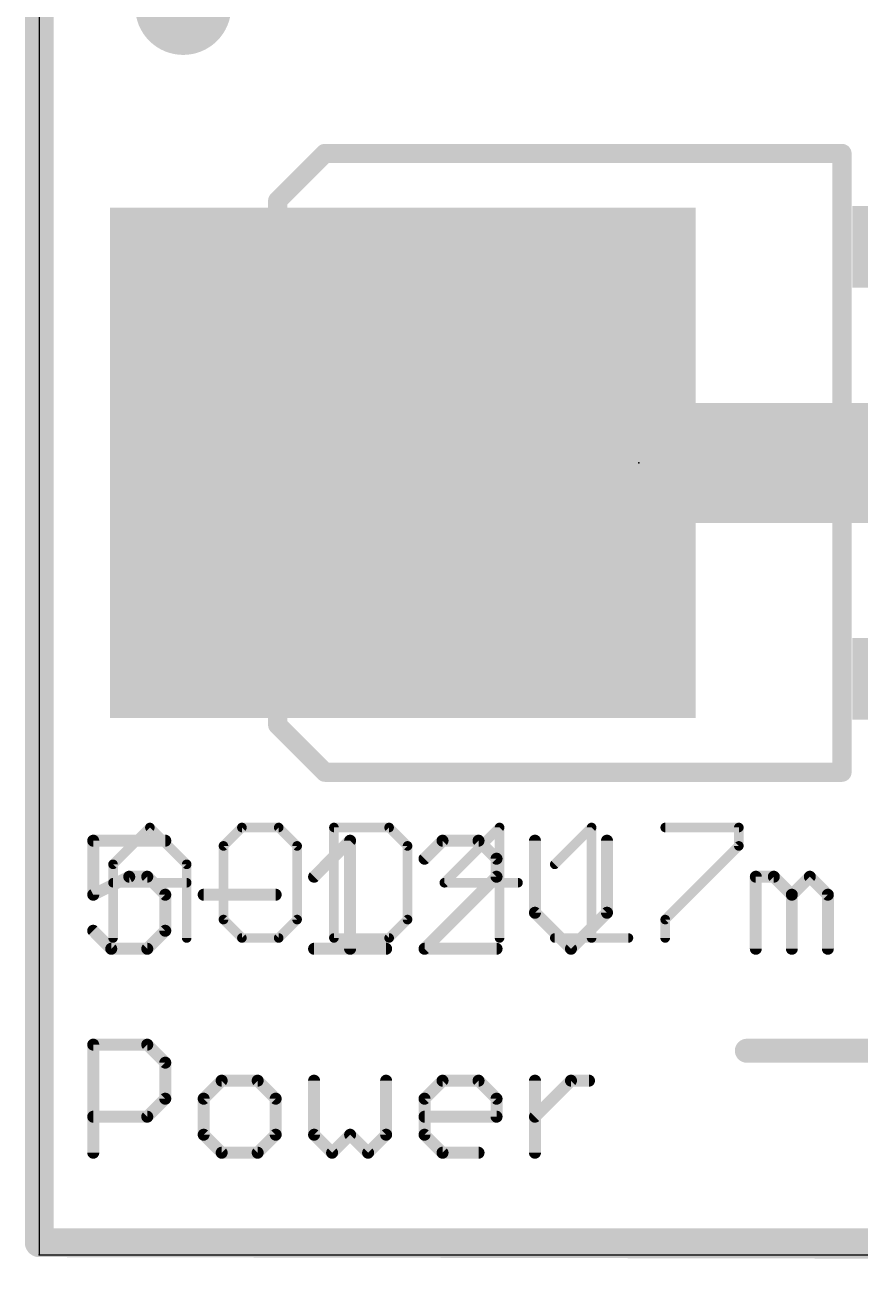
# Model space of a CAD drawing. Extents: x -1.6 to 71.4, y -0.2 to 53.9.
# Drawn here: x -0.15 to 8.69, y -0.15 to 13.02 of the extents above; entities that cross this region are included whole.
import ezdxf

# ---------------------------------------------------------------- set-up
doc = ezdxf.new("R2010")
doc.units = 0
for name, color, linetype in [('1', 12, 'CONTINUOUS'), ('16', 132, 'CONTINUOUS'), ('18', 110, 'CONTINUOUS'), ('20', 53, 'CONTINUOUS'), ('21', 40, 'CONTINUOUS'), ('23', 53, 'CONTINUOUS'), ('27', 253, 'CONTINUOUS'), ('51', 253, 'CONTINUOUS')]:
    doc.layers.add(name, color=color, linetype=linetype)

# ---------------------------------------------------------------- blocks, each defined once
blk = doc.blocks.new('RECT')
blk.add_solid([(-0.5, -0.5), (0.5, -0.5), (-0.5, 0.5), (0.5, 0.5)])
blk = doc.blocks.new('ROUNDV')
at = {"const_width": 0.5}
blk.add_lwpolyline([(0, -0.25, 1), (0, 0.25, 1), (0, -0.25)], format="xyb", dxfattribs=at)

msp = doc.modelspace()

# ---------------------------------------------------------------- linework, layer by layer
at = {"layer": '1'}
for points, const_width in [([(0, 0.127), (0, 53.721)], 0.3048), ([(1.524, 43.561), (1.524, 13.208)], 1.016), ([(3.85, 8.382), (14.351, 8.382)], 1.27), ([(70.739, 0.127), (0, 0.127)], 0.3048)]:
    msp.add_lwpolyline(points, dxfattribs=dict(at, const_width=const_width))
for points, const_width in [([(1.27, 13.208, 1), (1.778, 13.208)], 0.508), ([(3.85, 8.6995, 1), (3.85, 8.0645)], 0.635), ([(0, 0.2032, 1), (0, 0.0508)], 0.1524), ([(-0.0762, 0.127, 1), (0.0762, 0.127)], 0.1524)]:
    msp.add_lwpolyline(points, format="xyb", dxfattribs=dict(at, const_width=const_width))
at = {"layer": '16'}
for points, const_width in [([(0, 0.127), (0, 53.721)], 0.3048), ([(1.524, 13.208), (1.524, 13.716)], 1.016), ([(71.247, 0), (0, 0.127)], 0.3048)]:
    msp.add_lwpolyline(points, dxfattribs=dict(at, const_width=const_width))
for points, const_width in [([(1.27, 13.208, 1), (1.778, 13.208)], 0.508), ([(0.0001, 0.2032, 1), (-0.0001, 0.0508)], 0.1524), ([(-0.0762, 0.127, 1), (0.0762, 0.127)], 0.1524)]:
    msp.add_lwpolyline(points, format="xyb", dxfattribs=dict(at, const_width=const_width))
at = {"layer": '20'}
for p, q in [((0, 53.34), (0, 0)), ((0, 53.34), (0, 0)), ((0, 0), (66.04, 0)), ((0, 0), (66.04, 0))]:
    msp.add_line(p, q, dxfattribs=at)
at = {"layer": '21'}
for points, const_width in [([(2.525, 11.157), (3.025, 11.657)], 0.2032), ([(3.025, 11.657), (8.5, 11.657)], 0.2032), ([(8.5, 11.657), (8.5, 5.107)], 0.2032), ([(2.525, 5.607), (2.525, 11.157)], 0.2032), ([(3.025, 5.107), (2.525, 5.607)], 0.2032), ([(8.5, 5.107), (3.025, 5.107)], 0.2032), ([(1.3342, 4.3825), (0.5715, 4.3825)], 0.127), ([(0.5715, 4.3825), (0.5715, 3.8105)], 0.127), ([(2.9103, 4.0011), (3.2916, 4.3825)], 0.127), ([(3.2916, 4.3825), (3.2916, 3.2385)], 0.127), ([(4.2704, 4.3825), (4.0797, 4.1918)], 0.127), ([(4.6517, 4.3825), (4.2704, 4.3825)], 0.127), ([(4.8423, 4.1918), (4.6517, 4.3825)], 0.127), ([(5.2491, 4.3825), (5.2491, 3.6198)], 0.127), ([(6.0117, 3.6198), (6.0117, 4.3825)], 0.127), ([(4.8423, 4.0011), (4.8423, 4.1918)], 0.127), ([(0.5715, 3.8105), (0.9528, 4.0011)], 0.127), ([(0.9528, 4.0011), (1.1435, 4.0011)], 0.127), ([(1.1435, 4.0011), (1.3342, 3.8105)], 0.127), ([(4.0797, 3.2385), (4.8423, 4.0011)], 0.127), ([(7.5879, 3.2385), (7.5879, 4.0011)], 0.127), ([(7.5879, 4.0011), (7.7785, 4.0011)], 0.127), ([(7.7785, 4.0011), (7.9692, 3.8105)], 0.127), ([(7.9692, 3.8105), (8.1599, 4.0011)], 0.127), ([(8.1599, 4.0011), (8.3505, 3.8105)], 0.127), ([(1.3342, 3.8105), (1.3342, 3.4292)], 0.127), ([(1.7409, 3.8105), (2.5035, 3.8105)], 0.127), ([(7.9692, 3.8105), (7.9692, 3.2385)], 0.127), ([(8.3505, 3.8105), (8.3505, 3.2385)], 0.127), ([(5.2491, 3.6198), (5.6304, 3.2385)], 0.127), ([(5.6304, 3.2385), (6.0117, 3.6198)], 0.127), ([(0.7622, 3.2385), (0.5715, 3.4292)], 0.127), ([(1.3342, 3.4292), (1.1435, 3.2385)], 0.127), ([(1.1435, 3.2385), (0.7622, 3.2385)], 0.127), ([(2.9103, 3.2385), (3.6729, 3.2385)], 0.127), ([(4.8423, 3.2385), (4.0797, 3.2385)], 0.127), ([(0.5715, 1.0795), (0.5715, 2.2235)], 0.127), ([(0.5715, 2.2235), (1.1435, 2.2235)], 0.127), ([(1.1435, 2.2235), (1.3342, 2.0328)], 0.127), ([(7.493, 2.159), (11.176, 2.159)], 0.254), ([(1.3342, 2.0328), (1.3342, 1.6515)], 0.127), ([(1.9316, 1.8422), (1.7409, 1.6515)], 0.127), ([(2.3129, 1.8422), (1.9316, 1.8422)], 0.127), ([(2.5035, 1.6515), (2.3129, 1.8422)], 0.127), ([(2.9103, 1.8422), (2.9103, 1.2702)], 0.127), ([(3.6729, 1.2702), (3.6729, 1.8422)], 0.127), ([(4.0797, 1.6515), (4.2704, 1.8422)], 0.127), ([(4.2704, 1.8422), (4.6517, 1.8422)], 0.127), ([(4.6517, 1.8422), (4.8423, 1.6515)], 0.127), ([(5.2491, 1.0795), (5.2491, 1.8422)], 0.127), ([(5.2491, 1.4608), (5.6304, 1.8422)], 0.127), ([(5.6304, 1.8422), (5.8211, 1.8422)], 0.127), ([(1.3342, 1.6515), (1.1435, 1.4608)], 0.127), ([(1.7409, 1.6515), (1.7409, 1.2702)], 0.127), ([(2.5035, 1.2702), (2.5035, 1.6515)], 0.127), ([(4.0797, 1.2702), (4.0797, 1.6515)], 0.127), ([(4.8423, 1.6515), (4.8423, 1.4608)], 0.127), ([(1.1435, 1.4608), (0.5715, 1.4608)], 0.127), ([(4.8423, 1.4608), (4.0797, 1.4608)], 0.127), ([(1.7409, 1.2702), (1.9316, 1.0795)], 0.127), ([(2.3129, 1.0795), (2.5035, 1.2702)], 0.127), ([(2.9103, 1.2702), (3.101, 1.0795)], 0.127), ([(3.101, 1.0795), (3.2916, 1.2702)], 0.127), ([(3.2916, 1.2702), (3.4823, 1.0795)], 0.127), ([(3.4823, 1.0795), (3.6729, 1.2702)], 0.127), ([(4.2704, 1.0795), (4.0797, 1.2702)], 0.127), ([(1.9316, 1.0795), (2.3129, 1.0795)], 0.127), ([(4.6517, 1.0795), (4.2704, 1.0795)], 0.127)]:
    msp.add_lwpolyline(points, dxfattribs=dict(at, const_width=const_width))
for points, const_width in [([(3.025, 11.7078, 1), (3.025, 11.6062)], 0.1016), ([(3.0609, 11.6211, 1), (2.9891, 11.6929)], 0.1016), ([(8.5508, 11.657, 1), (8.4492, 11.657)], 0.1016), ([(8.5, 11.6062, 1), (8.5, 11.7078)], 0.1016), ([(2.5758, 11.157, 1), (2.4742, 11.157)], 0.1016), ([(2.4891, 11.1929, 1), (2.5609, 11.1211)], 0.1016), ([(2.5609, 5.6429, 1), (2.4891, 5.5711)], 0.1016), ([(2.4742, 5.607, 1), (2.5758, 5.607)], 0.1016), ([(3.025, 5.1578, 1), (3.025, 5.0562)], 0.1016), ([(2.9891, 5.0711, 1), (3.0609, 5.1429)], 0.1016), ([(8.4492, 5.107, 1), (8.5508, 5.107)], 0.1016), ([(8.5, 5.0562, 1), (8.5, 5.1578)], 0.1016), ([(0.6033, 4.3825, 1), (0.5397, 4.3825)], 0.0635), ([(0.5715, 4.4142, 1), (0.5715, 4.3507)], 0.0635), ([(1.3342, 4.3507, 1), (1.3342, 4.4142)], 0.0635), ([(3.3234, 4.3825, 1), (3.2599, 4.3825)], 0.0635), ([(3.3141, 4.36, 1), (3.2692, 4.4049)], 0.0635), ([(4.2704, 4.4142, 1), (4.2704, 4.3507)], 0.0635), ([(4.2928, 4.36, 1), (4.2479, 4.4049)], 0.0635), ([(4.6741, 4.4049, 1), (4.6292, 4.36)], 0.0635), ([(4.6517, 4.3507, 1), (4.6517, 4.4142)], 0.0635), ([(5.2808, 4.3825, 1), (5.2173, 4.3825)], 0.0635), ([(6.0435, 4.3825, 1), (5.98, 4.3825)], 0.0635), ([(4.0572, 4.2143, 1), (4.1021, 4.1694)], 0.0635), ([(4.8741, 4.1918, 1), (4.8106, 4.1918)], 0.0635), ([(4.8199, 4.1694, 1), (4.8648, 4.2143)], 0.0635), ([(0.9528, 4.0329, 1), (0.9528, 3.9694)], 0.0635), ([(0.967, 3.9728, 1), (0.9386, 4.0295)], 0.0635), ([(1.1659, 4.0236, 1), (1.121, 3.9787)], 0.0635), ([(1.1435, 3.9694, 1), (1.1435, 4.0329)], 0.0635), ([(2.8878, 4.0236, 1), (2.9327, 3.9787)], 0.0635), ([(4.8106, 4.0011, 1), (4.8741, 4.0011)], 0.0635), ([(4.8648, 3.9787, 1), (4.8199, 4.0236)], 0.0635), ([(7.6196, 4.0011, 1), (7.5561, 4.0011)], 0.0635), ([(7.5879, 4.0329, 1), (7.5879, 3.9694)], 0.0635), ([(7.801, 4.0236, 1), (7.7561, 3.9787)], 0.0635), ([(7.7785, 3.9694, 1), (7.7785, 4.0329)], 0.0635), ([(8.1823, 4.0236, 1), (8.1374, 3.9787)], 0.0635), ([(8.1823, 3.9787, 1), (8.1374, 4.0236)], 0.0635), ([(0.5397, 3.8105, 1), (0.6033, 3.8105)], 0.0635), ([(0.5573, 3.8389, 1), (0.5857, 3.7821)], 0.0635), ([(1.3659, 3.8105, 1), (1.3024, 3.8105)], 0.0635), ([(1.3117, 3.788, 1), (1.3566, 3.8329)], 0.0635), ([(1.7409, 3.8422, 1), (1.7409, 3.7787)], 0.0635), ([(2.5035, 3.7787, 1), (2.5035, 3.8422)], 0.0635), ([(8.001, 3.8105, 1), (7.9375, 3.8105)], 0.0635), ([(7.9468, 3.8329, 1), (7.9917, 3.788)], 0.0635), ([(7.9468, 3.788, 1), (7.9917, 3.8329)], 0.0635), ([(8.3823, 3.8105, 1), (8.3188, 3.8105)], 0.0635), ([(8.3281, 3.788, 1), (8.373, 3.8329)], 0.0635), ([(5.2715, 3.6423, 1), (5.2266, 3.5974)], 0.0635), ([(5.2173, 3.6198, 1), (5.2808, 3.6198)], 0.0635), ([(5.98, 3.6198, 1), (6.0435, 3.6198)], 0.0635), ([(6.0342, 3.5974, 1), (5.9893, 3.6423)], 0.0635), ([(0.594, 3.4516, 1), (0.549, 3.4067)], 0.0635), ([(1.3024, 3.4292, 1), (1.3659, 3.4292)], 0.0635), ([(1.3566, 3.4067, 1), (1.3117, 3.4516)], 0.0635), ([(0.7622, 3.2703, 1), (0.7622, 3.2067)], 0.0635), ([(0.7397, 3.216, 1), (0.7846, 3.261)], 0.0635), ([(1.121, 3.261, 1), (1.1659, 3.216)], 0.0635), ([(1.1435, 3.2067, 1), (1.1435, 3.2703)], 0.0635), ([(2.9103, 3.2703, 1), (2.9103, 3.2067)], 0.0635), ([(3.6729, 3.2067, 1), (3.6729, 3.2703)], 0.0635), ([(4.0572, 3.261, 1), (4.1021, 3.216)], 0.0635), ([(4.0797, 3.2703, 1), (4.0797, 3.2067)], 0.0635), ([(4.8423, 3.2067, 1), (4.8423, 3.2703)], 0.0635), ([(5.608, 3.261, 1), (5.6529, 3.216)], 0.0635), ([(5.608, 3.216, 1), (5.6529, 3.261)], 0.0635), ([(3.2599, 3.2385, 1), (3.3234, 3.2385)], 0.0635), ([(7.5561, 3.2385, 1), (7.6196, 3.2385)], 0.0635), ([(7.9375, 3.2385, 1), (8.001, 3.2385)], 0.0635), ([(8.3188, 3.2385, 1), (8.3823, 3.2385)], 0.0635), ([(0.6033, 2.2235, 1), (0.5397, 2.2235)], 0.0635), ([(0.5715, 2.2552, 1), (0.5715, 2.1917)], 0.0635), ([(1.1659, 2.2459, 1), (1.121, 2.201)], 0.0635), ([(1.1435, 2.1917, 1), (1.1435, 2.2552)], 0.0635), ([(7.493, 2.2225, 1), (7.493, 2.0955)], 0.127), ([(1.3659, 2.0328, 1), (1.3024, 2.0328)], 0.0635), ([(1.3117, 2.0104, 1), (1.3566, 2.0553)], 0.0635), ([(1.9316, 1.8739, 1), (1.9316, 1.8104)], 0.0635), ([(1.954, 1.8197, 1), (1.9091, 1.8646)], 0.0635), ([(2.3353, 1.8646, 1), (2.2904, 1.8197)], 0.0635), ([(2.3129, 1.8104, 1), (2.3129, 1.8739)], 0.0635), ([(2.942, 1.8422, 1), (2.8785, 1.8422)], 0.0635), ([(3.7047, 1.8422, 1), (3.6412, 1.8422)], 0.0635), ([(4.2704, 1.8739, 1), (4.2704, 1.8104)], 0.0635), ([(4.2928, 1.8197, 1), (4.2479, 1.8646)], 0.0635), ([(4.6741, 1.8646, 1), (4.6292, 1.8197)], 0.0635), ([(4.6517, 1.8104, 1), (4.6517, 1.8739)], 0.0635), ([(5.2808, 1.8422, 1), (5.2173, 1.8422)], 0.0635), ([(5.6304, 1.8739, 1), (5.6304, 1.8104)], 0.0635), ([(5.6529, 1.8197, 1), (5.608, 1.8646)], 0.0635), ([(5.8211, 1.8104, 1), (5.8211, 1.8739)], 0.0635), ([(1.3566, 1.629, 1), (1.3117, 1.6739)], 0.0635), ([(1.7726, 1.6515, 1), (1.7091, 1.6515)], 0.0635), ([(2.5353, 1.6515, 1), (2.4718, 1.6515)], 0.0635), ([(4.1114, 1.6515, 1), (4.0479, 1.6515)], 0.0635), ([(4.8741, 1.6515, 1), (4.8106, 1.6515)], 0.0635), ([(1.3024, 1.6515, 1), (1.3659, 1.6515)], 0.0635), ([(1.7184, 1.6739, 1), (1.7633, 1.629)], 0.0635), ([(2.4811, 1.629, 1), (2.526, 1.6739)], 0.0635), ([(4.0572, 1.6739, 1), (4.1021, 1.629)], 0.0635), ([(4.8199, 1.629, 1), (4.8648, 1.6739)], 0.0635), ([(0.5715, 1.4926, 1), (0.5715, 1.4291)], 0.0635), ([(1.121, 1.4833, 1), (1.1659, 1.4384)], 0.0635), ([(1.1435, 1.4291, 1), (1.1435, 1.4926)], 0.0635), ([(4.0797, 1.4926, 1), (4.0797, 1.4291)], 0.0635), ([(4.8106, 1.4608, 1), (4.8741, 1.4608)], 0.0635), ([(4.8423, 1.4291, 1), (4.8423, 1.4926)], 0.0635), ([(5.2266, 1.4833, 1), (5.2715, 1.4384)], 0.0635), ([(1.7633, 1.2926, 1), (1.7184, 1.2477)], 0.0635), ([(2.526, 1.2477, 1), (2.4811, 1.2926)], 0.0635), ([(2.9327, 1.2926, 1), (2.8878, 1.2477)], 0.0635), ([(3.3141, 1.2926, 1), (3.2692, 1.2477)], 0.0635), ([(3.3141, 1.2477, 1), (3.2692, 1.2926)], 0.0635), ([(3.6954, 1.2477, 1), (3.6505, 1.2926)], 0.0635), ([(4.1021, 1.2926, 1), (4.0572, 1.2477)], 0.0635), ([(1.7091, 1.2702, 1), (1.7726, 1.2702)], 0.0635), ([(2.4718, 1.2702, 1), (2.5353, 1.2702)], 0.0635), ([(2.8785, 1.2702, 1), (2.942, 1.2702)], 0.0635), ([(3.6412, 1.2702, 1), (3.7047, 1.2702)], 0.0635), ([(4.0479, 1.2702, 1), (4.1114, 1.2702)], 0.0635), ([(0.5397, 1.0795, 1), (0.6033, 1.0795)], 0.0635), ([(1.9316, 1.1113, 1), (1.9316, 1.0478)], 0.0635), ([(1.9091, 1.057, 1), (1.954, 1.102)], 0.0635), ([(2.2904, 1.102, 1), (2.3353, 1.057)], 0.0635), ([(2.3129, 1.0478, 1), (2.3129, 1.1113)], 0.0635), ([(3.0785, 1.102, 1), (3.1234, 1.057)], 0.0635), ([(3.0785, 1.057, 1), (3.1234, 1.102)], 0.0635), ([(3.4598, 1.102, 1), (3.5047, 1.057)], 0.0635), ([(3.4598, 1.057, 1), (3.5047, 1.102)], 0.0635), ([(4.2704, 1.1113, 1), (4.2704, 1.0478)], 0.0635), ([(4.2479, 1.057, 1), (4.2928, 1.102)], 0.0635), ([(4.6517, 1.0478, 1), (4.6517, 1.1113)], 0.0635), ([(5.2173, 1.0795, 1), (5.2808, 1.0795)], 0.0635)]:
    msp.add_lwpolyline(points, format="xyb", dxfattribs=dict(at, const_width=const_width))
at = {"layer": '23'}
for p in [(6.35, 8.382), (0, 0), (0, 0)]:
    msp.add_point(p, dxfattribs=at)
at = {"layer": '27', "const_width": 0.1016}
for points in [[(0.7814, 4.1324), (1.1712, 4.5222)], [(1.1712, 4.5222), (1.561, 4.1324)], [(2.1457, 4.5222), (1.9508, 4.3273)], [(2.5355, 4.5222), (2.1457, 4.5222)], [(2.7304, 4.3273), (2.5355, 4.5222)], [(3.1202, 4.5222), (3.1202, 3.3528)], [(3.7049, 4.5222), (3.1202, 4.5222)], [(3.8998, 4.3273), (3.7049, 4.5222)], [(4.8743, 4.5222), (4.2896, 3.9375)], [(4.8743, 3.3528), (4.8743, 4.5222)], [(5.459, 4.1324), (5.8488, 4.5222)], [(5.8488, 4.5222), (5.8488, 3.3528)], [(6.6284, 4.5222), (7.408, 4.5222)], [(7.408, 4.5222), (7.408, 4.3273)], [(1.9508, 4.3273), (1.9508, 3.5477)], [(2.7304, 3.5477), (2.7304, 4.3273)], [(3.8998, 3.5477), (3.8998, 4.3273)], [(7.408, 4.3273), (6.6284, 3.5477)], [(0.7814, 3.3528), (0.7814, 4.1324)], [(1.561, 4.1324), (1.561, 3.3528)], [(0.7814, 3.9375), (1.561, 3.9375)], [(4.2896, 3.9375), (5.0692, 3.9375)], [(1.9508, 3.5477), (2.1457, 3.3528)], [(2.5355, 3.3528), (2.7304, 3.5477)], [(3.7049, 3.3528), (3.8998, 3.5477)], [(6.6284, 3.5477), (6.6284, 3.3528)], [(2.1457, 3.3528), (2.5355, 3.3528)], [(3.1202, 3.3528), (3.7049, 3.3528)], [(5.459, 3.3528), (6.2386, 3.3528)]]:
    msp.add_lwpolyline(points, dxfattribs=at)
at = {"layer": '27', "const_width": 0.0508}
for points in [[(1.1892, 4.5402, 1), (1.1532, 4.5042)], [(1.1892, 4.5042, 1), (1.1532, 4.5402)], [(2.1457, 4.5476, 1), (2.1457, 4.4968)], [(2.1637, 4.5042, 1), (2.1277, 4.5402)], [(2.5535, 4.5402, 1), (2.5175, 4.5042)], [(2.5355, 4.4968, 1), (2.5355, 4.5476)], [(3.1456, 4.5222, 1), (3.0948, 4.5222)], [(3.1202, 4.5476, 1), (3.1202, 4.4968)], [(3.7229, 4.5402, 1), (3.6869, 4.5042)], [(3.7049, 4.4968, 1), (3.7049, 4.5476)], [(4.8997, 4.5222, 1), (4.8489, 4.5222)], [(4.8923, 4.5042, 1), (4.8563, 4.5402)], [(5.8742, 4.5222, 1), (5.8234, 4.5222)], [(5.8667, 4.5042, 1), (5.8308, 4.5402)], [(6.6284, 4.5476, 1), (6.6284, 4.4968)], [(7.4334, 4.5222, 1), (7.3826, 4.5222)], [(7.408, 4.4968, 1), (7.408, 4.5476)], [(1.9328, 4.3453, 1), (1.9688, 4.3093)], [(1.9762, 4.3273, 1), (1.9254, 4.3273)], [(2.7558, 4.3273, 1), (2.705, 4.3273)], [(2.7124, 4.3093, 1), (2.7484, 4.3453)], [(3.9252, 4.3273, 1), (3.8744, 4.3273)], [(3.8818, 4.3093, 1), (3.9178, 4.3453)], [(7.3826, 4.3273, 1), (7.4334, 4.3273)], [(7.4259, 4.3093, 1), (7.39, 4.3453)], [(0.7634, 4.1504, 1), (0.7994, 4.1144)], [(0.8068, 4.1324, 1), (0.756, 4.1324)], [(1.5864, 4.1324, 1), (1.5356, 4.1324)], [(1.543, 4.1144, 1), (1.579, 4.1504)], [(5.441, 4.1504, 1), (5.477, 4.1144)], [(0.7814, 3.9629, 1), (0.7814, 3.9121)], [(1.561, 3.9121, 1), (1.561, 3.9629)], [(4.2716, 3.9555, 1), (4.3076, 3.9195)], [(4.2896, 3.9629, 1), (4.2896, 3.9121)], [(5.0692, 3.9121, 1), (5.0692, 3.9629)], [(1.9688, 3.5657, 1), (1.9328, 3.5297)], [(1.9254, 3.5477, 1), (1.9762, 3.5477)], [(2.705, 3.5477, 1), (2.7558, 3.5477)], [(2.7484, 3.5297, 1), (2.7124, 3.5657)], [(3.8744, 3.5477, 1), (3.9252, 3.5477)], [(3.9178, 3.5297, 1), (3.8818, 3.5657)], [(6.6104, 3.5657, 1), (6.6463, 3.5297)], [(6.6538, 3.5477, 1), (6.603, 3.5477)], [(0.756, 3.3528, 1), (0.8068, 3.3528)], [(1.5356, 3.3528, 1), (1.5864, 3.3528)], [(2.1457, 3.3782, 1), (2.1457, 3.3274)], [(2.1277, 3.3348, 1), (2.1637, 3.3708)], [(2.5175, 3.3708, 1), (2.5535, 3.3348)], [(2.5355, 3.3274, 1), (2.5355, 3.3782)], [(3.1202, 3.3782, 1), (3.1202, 3.3274)], [(3.0948, 3.3528, 1), (3.1456, 3.3528)], [(3.6869, 3.3708, 1), (3.7229, 3.3348)], [(3.7049, 3.3274, 1), (3.7049, 3.3782)], [(4.8489, 3.3528, 1), (4.8997, 3.3528)], [(5.459, 3.3782, 1), (5.459, 3.3274)], [(5.8234, 3.3528, 1), (5.8742, 3.3528)], [(6.2386, 3.3274, 1), (6.2386, 3.3782)], [(6.603, 3.3528, 1), (6.6538, 3.3528)]]:
    msp.add_lwpolyline(points, format="xyb", dxfattribs=at)
at = {"layer": '51'}
for points, const_width in [([(1.2446, 10.4902), (1.7018, 10.9474)], 0.2032), ([(1.2446, 10.4902), (1.7018, 10.9474)], 0.1998), ([(1.7018, 10.9474), (2.413, 10.9474)], 0.2032), ([(1.7018, 10.9474), (2.413, 10.9474)], 0.1998), ([(2.413, 10.9474), (2.413, 5.8166)], 0.2032), ([(2.413, 10.9474), (2.413, 5.8166)], 0.1998), ([(1.5436, 10.7892), (2.413, 10.7892)], 0.1998), ([(1.3438, 10.5894), (2.413, 10.5894)], 0.1998), ([(1.2446, 6.2738), (1.2446, 10.4902)], 0.2032), ([(1.2446, 6.2738), (1.2446, 10.4902)], 0.1998), ([(1.2446, 10.3896), (2.413, 10.3896)], 0.1998), ([(1.2446, 10.1898), (2.413, 10.1898)], 0.1998), ([(1.2446, 9.99), (2.413, 9.99)], 0.1998), ([(1.2446, 9.7902), (2.413, 9.7902)], 0.1998), ([(1.2446, 9.5904), (2.413, 9.5904)], 0.1998), ([(1.2446, 9.3906), (2.413, 9.3906)], 0.1998), ([(1.2446, 9.1908), (2.413, 9.1908)], 0.1998), ([(1.2446, 8.991), (2.413, 8.991)], 0.1998), ([(1.2446, 8.7912), (2.413, 8.7912)], 0.1998), ([(1.2446, 8.5914), (2.413, 8.5914)], 0.1998), ([(1.2446, 8.3916), (2.413, 8.3916)], 0.1998), ([(1.2446, 8.1918), (2.413, 8.1918)], 0.1998), ([(1.2446, 7.992), (2.413, 7.992)], 0.1998), ([(1.2446, 7.7922), (2.413, 7.7922)], 0.1998), ([(1.2446, 7.5924), (2.413, 7.5924)], 0.1998), ([(1.2446, 7.3926), (2.413, 7.3926)], 0.1998), ([(1.2446, 7.1928), (2.413, 7.1928)], 0.1998), ([(1.2446, 6.993), (2.413, 6.993)], 0.1998), ([(1.2446, 6.7932), (2.413, 6.7932)], 0.1998), ([(1.2446, 6.5934), (2.413, 6.5934)], 0.1998), ([(1.2446, 6.3936), (2.413, 6.3936)], 0.1998), ([(1.7018, 5.8166), (1.2446, 6.2738)], 0.2032), ([(1.7018, 5.8166), (1.2446, 6.2738)], 0.1998), ([(1.3246, 6.1938), (2.413, 6.1938)], 0.1998), ([(1.5244, 5.994), (2.413, 5.994)], 0.1998), ([(2.413, 5.8166), (1.7018, 5.8166)], 0.2032), ([(2.413, 5.8166), (1.7018, 5.8166)], 0.1998)]:
    msp.add_lwpolyline(points, dxfattribs=dict(at, const_width=const_width))
for points, const_width in [([(1.7018, 10.9982, 1), (1.7018, 10.8966)], 0.1016), ([(1.7018, 10.9974, 1), (1.7018, 10.8974)], 0.0999), ([(1.7377, 10.9115, 1), (1.6659, 10.9833)], 0.1016), ([(1.7371, 10.9121, 1), (1.6665, 10.9827)], 0.0999), ([(2.4638, 10.9474, 1), (2.3622, 10.9474)], 0.1016), ([(2.463, 10.9474, 1), (2.3631, 10.9474)], 0.0999), ([(2.413, 10.8966, 1), (2.413, 10.9982)], 0.1016), ([(2.413, 10.8974, 1), (2.413, 10.9974)], 0.0999), ([(1.5436, 10.8392, 1), (1.5436, 10.7393)], 0.0999), ([(2.413, 10.7393, 1), (2.413, 10.8392)], 0.0999), ([(1.3438, 10.6394, 1), (1.3438, 10.5395)], 0.0999), ([(2.413, 10.5395, 1), (2.413, 10.6394)], 0.0999), ([(1.2954, 10.4902, 1), (1.1938, 10.4902)], 0.1016), ([(1.2087, 10.5261, 1), (1.2805, 10.4543)], 0.1016), ([(1.2093, 10.5255, 1), (1.2799, 10.4549)], 0.0999), ([(1.2946, 10.4902, 1), (1.1947, 10.4902)], 0.0999), ([(1.2446, 10.4396, 1), (1.2446, 10.3396)], 0.0999), ([(2.413, 10.3396, 1), (2.413, 10.4396)], 0.0999), ([(1.2446, 10.2398, 1), (1.2446, 10.1398)], 0.0999), ([(2.413, 10.1398, 1), (2.413, 10.2398)], 0.0999), ([(1.2446, 10.04, 1), (1.2446, 9.94)], 0.0999), ([(2.413, 9.94, 1), (2.413, 10.04)], 0.0999), ([(1.2446, 9.8402, 1), (1.2446, 9.7402)], 0.0999), ([(2.413, 9.7402, 1), (2.413, 9.8402)], 0.0999), ([(1.2446, 9.6404, 1), (1.2446, 9.5404)], 0.0999), ([(2.413, 9.5404, 1), (2.413, 9.6404)], 0.0999), ([(1.2446, 9.4406, 1), (1.2446, 9.3407)], 0.0999), ([(2.413, 9.3407, 1), (2.413, 9.4406)], 0.0999), ([(1.2446, 9.2408, 1), (1.2446, 9.1409)], 0.0999), ([(2.413, 9.1409, 1), (2.413, 9.2408)], 0.0999), ([(1.2446, 9.041, 1), (1.2446, 8.941)], 0.0999), ([(2.413, 8.941, 1), (2.413, 9.041)], 0.0999), ([(1.2446, 8.8412, 1), (1.2446, 8.7412)], 0.0999), ([(2.413, 8.7412, 1), (2.413, 8.8412)], 0.0999), ([(1.2446, 8.6414, 1), (1.2446, 8.5414)], 0.0999), ([(2.413, 8.5414, 1), (2.413, 8.6414)], 0.0999), ([(1.2446, 8.4416, 1), (1.2446, 8.3416)], 0.0999), ([(2.413, 8.3416, 1), (2.413, 8.4416)], 0.0999), ([(1.2446, 8.2418, 1), (1.2446, 8.1418)], 0.0999), ([(2.413, 8.1418, 1), (2.413, 8.2418)], 0.0999), ([(1.2446, 8.0419, 1), (1.2446, 7.9421)], 0.0999), ([(2.413, 7.9421, 1), (2.413, 8.0419)], 0.0999), ([(1.2446, 7.8422, 1), (1.2446, 7.7423)], 0.0999), ([(2.413, 7.7423, 1), (2.413, 7.8422)], 0.0999), ([(1.2446, 7.6424, 1), (1.2446, 7.5425)], 0.0999), ([(2.413, 7.5425, 1), (2.413, 7.6424)], 0.0999), ([(1.2446, 7.4426, 1), (1.2446, 7.3427)], 0.0999), ([(2.413, 7.3427, 1), (2.413, 7.4426)], 0.0999), ([(1.2446, 7.2428, 1), (1.2446, 7.1429)], 0.0999), ([(2.413, 7.1429, 1), (2.413, 7.2428)], 0.0999), ([(1.2446, 7.043, 1), (1.2446, 6.9431)], 0.0999), ([(2.413, 6.9431, 1), (2.413, 7.043)], 0.0999), ([(1.2446, 6.8432, 1), (1.2446, 6.7433)], 0.0999), ([(2.413, 6.7433, 1), (2.413, 6.8432)], 0.0999), ([(1.2446, 6.6433, 1), (1.2446, 6.5434)], 0.0999), ([(2.413, 6.5434, 1), (2.413, 6.6433)], 0.0999), ([(1.2446, 6.4436, 1), (1.2446, 6.3437)], 0.0999), ([(2.413, 6.3437, 1), (2.413, 6.4436)], 0.0999), ([(1.2805, 6.3097, 1), (1.2087, 6.2379)], 0.1016), ([(1.1938, 6.2738, 1), (1.2954, 6.2738)], 0.1016), ([(1.2799, 6.3091, 1), (1.2093, 6.2385)], 0.0999), ([(1.1947, 6.2738, 1), (1.2946, 6.2738)], 0.0999), ([(1.3246, 6.2438, 1), (1.3246, 6.1439)], 0.0999), ([(2.413, 6.1439, 1), (2.413, 6.2438)], 0.0999), ([(1.5244, 6.044, 1), (1.5244, 5.9441)], 0.0999), ([(2.413, 5.9441, 1), (2.413, 6.044)], 0.0999), ([(1.7018, 5.8674, 1), (1.7018, 5.7658)], 0.1016), ([(1.7018, 5.8666, 1), (1.7018, 5.7667)], 0.0999), ([(1.6659, 5.7807, 1), (1.7377, 5.8525)], 0.1016), ([(1.6665, 5.7813, 1), (1.7371, 5.8519)], 0.0999), ([(2.3622, 5.8166, 1), (2.4638, 5.8166)], 0.1016), ([(2.3631, 5.8166, 1), (2.463, 5.8166)], 0.0999), ([(2.413, 5.7658, 1), (2.413, 5.8674)], 0.1016), ([(2.413, 5.7667, 1), (2.413, 5.8666)], 0.0999)]:
    msp.add_lwpolyline(points, format="xyb", dxfattribs=dict(at, const_width=const_width))

# ---------------------------------------------------------------- block references
at = {"layer": '1', "xscale": 5.4, "yscale": 6.2, "rotation": 90}
msp.add_blockref('RECT', (3.85, 8.382), dxfattribs=at)
at = {"layer": '18', "xscale": 0.9064, "yscale": 0.9064}
msp.add_blockref('ROUNDV', (1.524, 13.208), dxfattribs=at)
msp.add_blockref('ROUNDV', (1.524, 13.208), dxfattribs=at)
at = {"layer": '21', "xscale": 0.8636, "yscale": 0.762, "rotation": 90}
msp.add_blockref('RECT', (8.9916, 8.382), dxfattribs=at)
at = {"layer": '51', "xscale": 0.8636, "yscale": 2.8956, "rotation": 90}
for p in [(10.0584, 10.668), (10.0584, 6.096)]:
    msp.add_blockref('RECT', p, dxfattribs=at)

doc.saveas('drawing.dxf')
